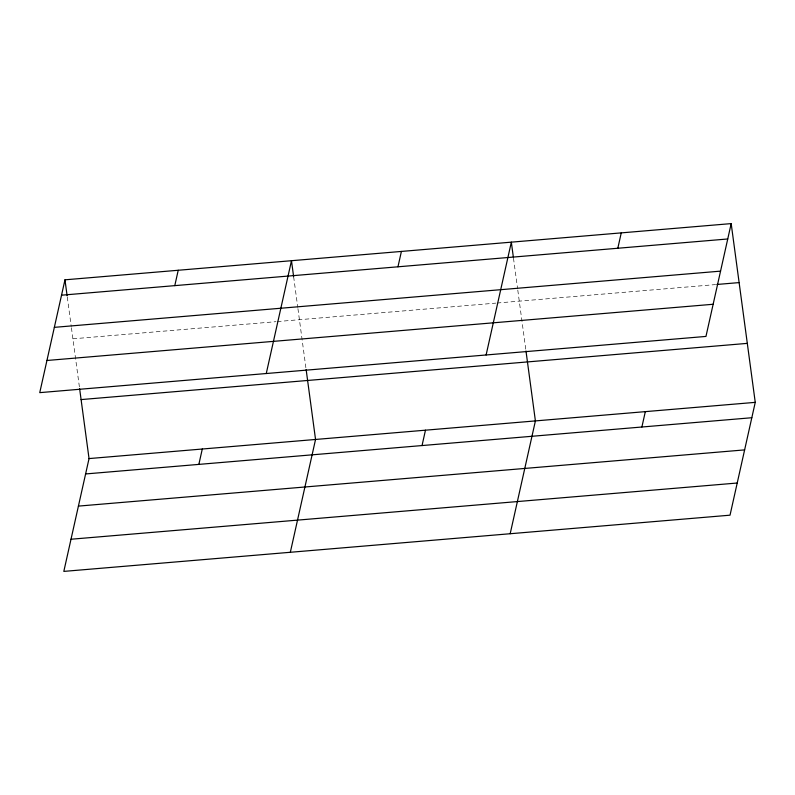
<?xml version="1.0" encoding="UTF-8"?>
<svg xmlns="http://www.w3.org/2000/svg" width="795" height="795" viewBox="0 0 795 795"><rect width="100%" height="100%" fill="white"/><g stroke="black" fill="none" stroke-linecap="round" stroke-linejoin="round"><path stroke-width="0.6" stroke-dasharray="3.98 2.98" d="M72.911 338.809L276.034 321.677M277.266 321.568L495.802 303.124M497.044 303.024L715.659 284.58M513.481 258.137L517.615 288.853M517.784 290.086L525.823 349.77M293.633 276.69L297.767 307.407M297.936 308.639L305.966 368.323M67.287 297.032L71.252 326.526M71.421 327.749L79.46 387.433"/><path stroke-width="1.19" d="M64.971 279.82L39.75 392.641L705.96 336.424L731.181 223.604L64.971 279.82L67.118 295.8M79.619 388.646L89.04 458.576L63.819 571.396L730.029 515.18L755.25 402.359L731.181 223.604M174.791 285.634L178.219 270.27M198.859 464.389L202.288 449.016M266.265 373.521L291.477 260.71L293.633 276.69M290.334 552.277L315.545 439.466L306.135 369.536M397.967 266.802L401.405 251.429M422.036 445.558L425.474 430.184M486.113 354.977L511.334 242.157L513.322 256.904M510.181 533.733L535.403 420.913L525.982 350.983M617.824 248.249L621.253 232.885M641.893 427.004L645.321 411.641M61.533 295.193L727.743 238.977M54.348 327.351L720.558 271.135M716.891 284.471L739.121 282.593M46.935 360.483L713.155 304.266M81.09 399.587L747.31 343.37M89.04 458.576L755.25 402.359M85.602 473.949L751.812 417.733M78.417 506.107L744.627 449.891M71.003 539.239L737.223 483.022"/></g></svg>
